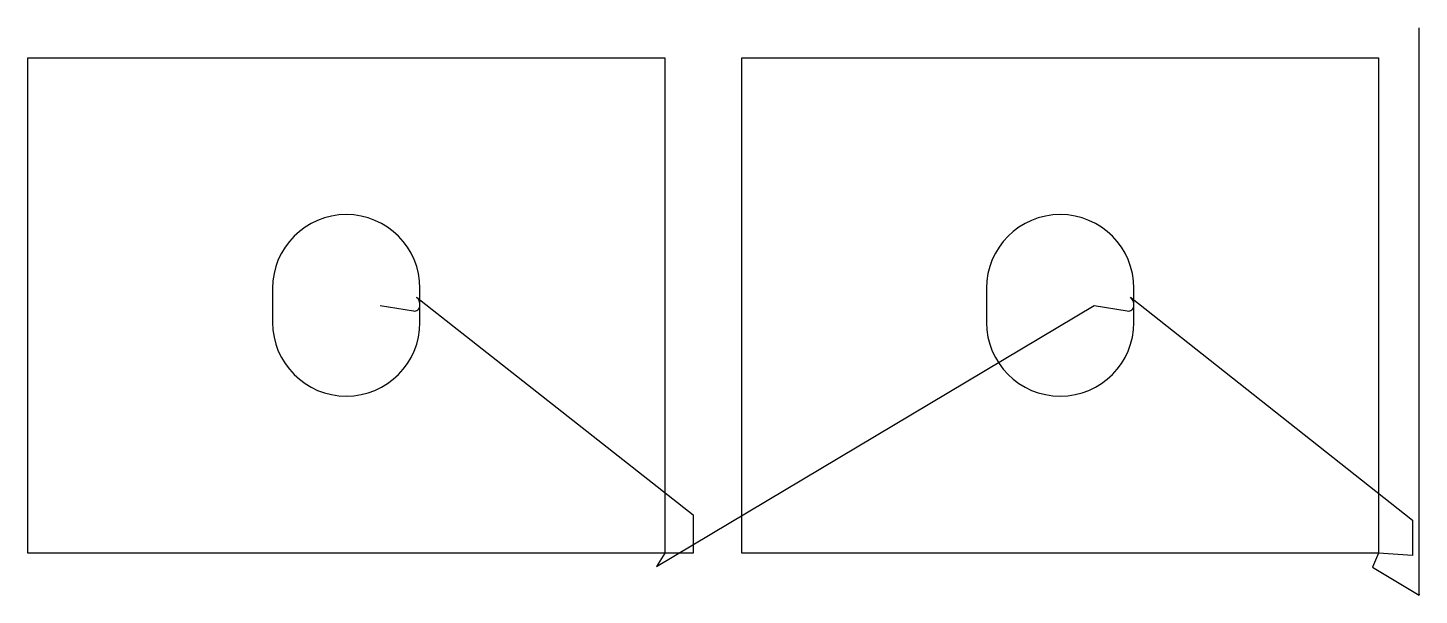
# Model space of a CAD drawing. Header units: metres. Extents: x 68 to 1295, y 0 to 500.
import ezdxf

# ---------------------------------------------------------------- set-up
doc = ezdxf.new("R2010")
doc.units = ezdxf.units.M

msp = doc.modelspace()

# ---------------------------------------------------------------- linework, layer by layer
at = {"layer": 'TOOL_0'}
for p, q in [((1294.502, 498.999), (1294.502, 499.999)), ((1294.502, 0.999), (1294.502, 498.999)), ((67.799, 37.15), (67.799, 473.65)), ((67.799, 473.65), (629.299, 473.65)), ((629.299, 473.65), (629.299, 37.15)), ((697.262, 37.149), (697.262, 473.649)), ((697.262, 473.649), (1258.762, 473.649)), ((1258.762, 473.649), (1258.762, 37.149)), ((283.549, 270.4), (283.549, 240.4)), ((413.549, 255.4), (413.549, 270.4)), ((913.012, 270.399), (913.012, 240.399)), ((1043.012, 255.399), (1043.012, 270.399)), ((410.516, 262.574), (654.547, 70.699)), ((1039.979, 262.573), (1288.707, 66.152)), ((378.549, 255.4), (407.716, 250.47)), ((413.549, 240.4), (413.549, 255.4)), ((622.147, 25.309), (1008.012, 255.399)), ((1008.012, 255.399), (1037.179, 250.469)), ((1043.012, 240.399), (1043.012, 255.399)), ((654.547, 70.699), (654.547, 37.077)), ((1288.707, 66.152), (1288.707, 35.071)), ((629.299, 37.15), (67.799, 37.15)), ((629.299, 37.15), (622.147, 25.309)), ((654.547, 37.077), (629.299, 37.15)), ((1258.762, 37.149), (697.262, 37.149)), ((1258.762, 37.149), (1253.471, 24.711)), ((1288.707, 35.071), (1258.762, 37.149)), ((1253.471, 24.711), (1294.502, -0.001)), ((1294.502, -0.001), (1294.502, 0.999)), ((1294.502, 0.999), (1294.502, -0.001)), ((1294.502, -0.001), (1294.502, 0.999))]:
    msp.add_line(p, q, dxfattribs=at)
for centre, radius, start, end in [((348.549, 270.4), 65, 0, 180), ((978.012, 270.399), 65, 0, 180), ((403.549, 255.4), 10, 0, 45.838652), ((1033.012, 255.399), 10, 0, 45.838652), ((408.549, 255.4), 5, 260.409571, 0), ((1038.012, 255.399), 5, 260.409571, 0), ((348.549, 240.4), 65, 180, 0), ((978.012, 240.399), 65, 180, 0)]:
    msp.add_arc(centre, radius, start, end, dxfattribs=at)

doc.saveas('drawing.dxf')
